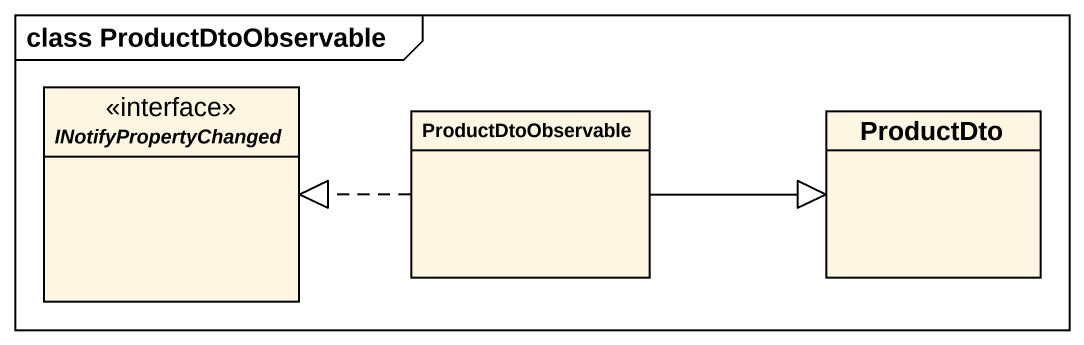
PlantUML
@startuml
mainframe class ProductDtoObservable
hide circle
hide empty members
interface INotifyPropertyChanged
class ProductDtoObservable
class ProductDto
ProductDtoObservable .left.|> INotifyPropertyChanged
ProductDtoObservable -right-|> ProductDto
@enduml
